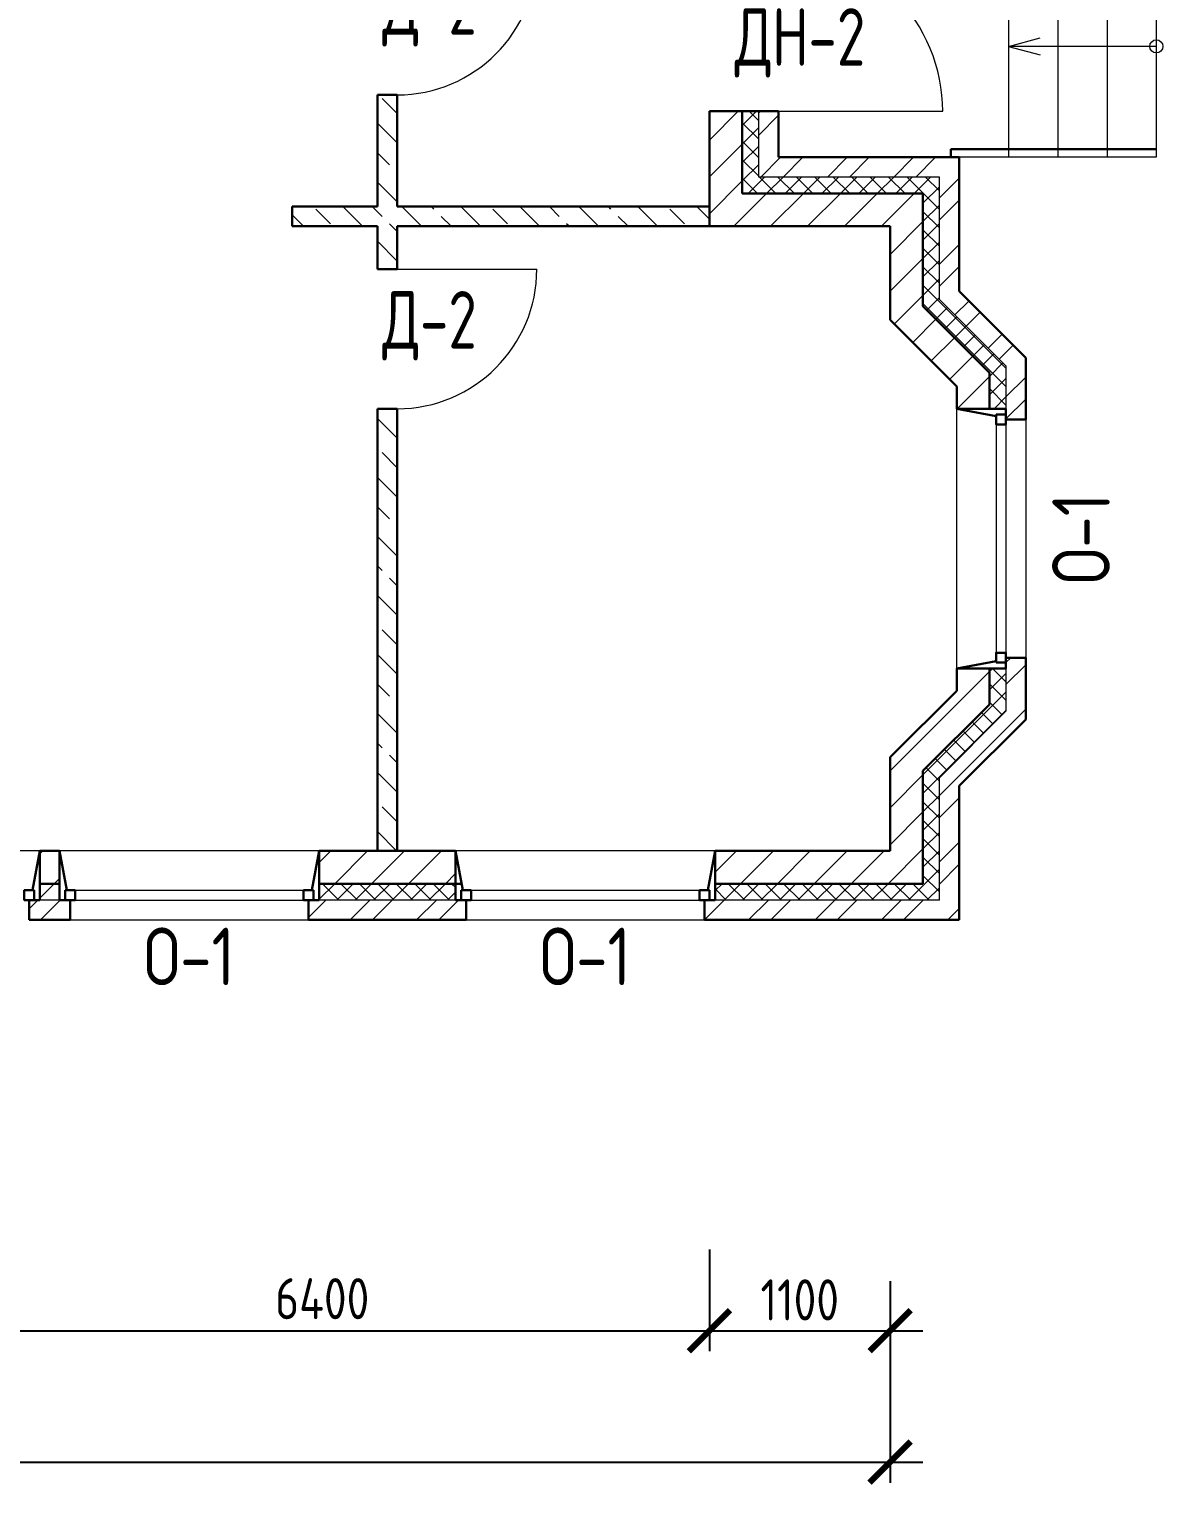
# Model space of a CAD drawing. Header units: millimetres. Extents: x -56498 to 234605, y -296269 to -29969.
# Drawn here: x 89842 to 96742, y -228669 to -219810 of the extents above; entities that cross this region are included whole.
import ezdxf
from ezdxf.enums import TextEntityAlignment as Align

# ---------------------------------------------------------------- set-up
doc = ezdxf.new("R2010")
doc.units = ezdxf.units.MM
doc.header["$LTSCALE"] = 100
doc.header["$PDMODE"] = 35
for name, color, linetype, lineweight in [('0.3', 7, 'Continuous', 30), ('Примітки 0.09', 200, 'Continuous', 9), ('Розміри 0.09', 5, 'Continuous', 9), ('Тонкі 0.18', 142, 'Continuous', 18), ('Штрихування 0.09', 253, 'Continuous', 9)]:
    doc.layers.add(name, color=color, linetype=linetype, lineweight=lineweight)
doc.styles.add('GOST 2.304', font='CS_Gost2304.shx')
doc.styles.add('SPDS', font='SPDS.shx', dxfattribs={"width": 0.9})
doc.dimstyles.new('SPDS', dxfattribs={"dimscale": 100, "dimtxt": 2.5, "dimasz": 2.5, "dimexe": 1.25, "dimexo": 0.625, "dimtad": 1, "dimrnd": 0.001, "dimtxsty": 'GOST 2.304', "dimblk": 'ARCHTICK', "dimcen": 2.5, "dimdle": 2, "dimadec": 0, "dimazin": 2, "dimtfac": 0.75, "dimtmove": 1, "dimatfit": 3, "dimfxl": 0, "dimtolj": 1, "dimarcsym": 0})
pattern_1 = [(45, (-1000, -118800), (-112.2532, 112.2532), [])]
pattern_2 = [(45, (-1000, -118800), (-56.1266, 56.1266), []), (135, (-1000, -118800), (-56.1266, -56.1266), [])]
pattern_3 = [(45, (-1000, -118800), (-202.05576, 202.05576), []), (45, (-865.3, -118800), (-202.05576, 202.05576), [])]
pattern_4 = [(135, (-1000, -118800), (-179.6051, -179.6051), []), (135, (-1000, -118620.4), (-179.6051, -179.6051), [127, -63.5])]

# ---------------------------------------------------------------- blocks, each defined once
blk = doc.blocks.new('_ArchTick')
at = {"color": 0, "linetype": 'ByBlock', "const_width": 0.15}
blk.add_lwpolyline([(-0.5, -0.5), (0.5, 0.5)], dxfattribs=at)
blk = doc.blocks.new('*D341')
at = {"layer": 'Defpoints', "color": 0, "transparency": 16777216}
for p in [(93982.3, -227174.4), (87582.3, -227373.6), (93982.3, -227730.4)]:
    blk.add_point(p, dxfattribs=at)
at = {"layer": 'Розміри 0.09', "color": 0, "lineweight": -2, "transparency": 16777216}
for p, q in [((93982.3, -227236.9), (93982.3, -227855.4)), ((87582.3, -227436.1), (87582.3, -227855.4)), ((87382.3, -227730.4), (94182.3, -227730.4))]:
    blk.add_line(p, q, dxfattribs=at)
at = {"layer": 'Розміри 0.09', "color": 0, "lineweight": -2, "transparency": 16777216, "xscale": 250, "yscale": 250, "zscale": 250, "rotation": 180}
blk.add_blockref('_ArchTick', (87582.3, -227730.4), dxfattribs=at)
at = {"layer": 'Розміри 0.09', "color": 0, "lineweight": -2, "transparency": 16777216, "xscale": 250, "yscale": 250, "zscale": 250}
blk.add_blockref('_ArchTick', (93982.3, -227730.4), dxfattribs=at)
at = {"layer": 'Розміри 0.09', "color": 0, "transparency": 16777216, "insert": (91626, -227535.6), "char_height": 250, "attachment_point": 5, "style": 'GOST 2.304'}
blk.add_mtext('\\A1;6400', dxfattribs=at)
blk = doc.blocks.new('*D342')
at = {"layer": 'Defpoints', "color": 0, "transparency": 16777216}
for p in [(93982.3, -227174.4), (95082.3, -227365.6), (95082.3, -227730.4)]:
    blk.add_point(p, dxfattribs=at)
at = {"layer": 'Розміри 0.09', "color": 0, "lineweight": -2, "transparency": 16777216}
for p, q in [((93982.3, -227236.9), (93982.3, -227855.4)), ((95082.3, -227428.1), (95082.3, -227855.4)), ((93782.3, -227730.4), (95282.3, -227730.4))]:
    blk.add_line(p, q, dxfattribs=at)
at = {"layer": 'Розміри 0.09', "color": 0, "lineweight": -2, "transparency": 16777216, "xscale": 250, "yscale": 250, "zscale": 250, "rotation": 180}
blk.add_blockref('_ArchTick', (93982.3, -227730.4), dxfattribs=at)
at = {"layer": 'Розміри 0.09', "color": 0, "lineweight": -2, "transparency": 16777216, "xscale": 250, "yscale": 250, "zscale": 250}
blk.add_blockref('_ArchTick', (95082.3, -227730.4), dxfattribs=at)
at = {"layer": 'Розміри 0.09', "color": 0, "transparency": 16777216, "insert": (94532.3, -227542.9), "char_height": 250, "attachment_point": 5, "style": 'GOST 2.304'}
blk.add_mtext('\\A1;1100', dxfattribs=at)
blk = doc.blocks.new('*D343')
at = {"layer": 'Defpoints', "color": 0, "transparency": 16777216}
for p in [(74082.3, -227730.4), (95082.3, -227730.4), (95082.3, -228530.4)]:
    blk.add_point(p, dxfattribs=at)
at = {"layer": 'Розміри 0.09', "color": 0, "lineweight": -2, "transparency": 16777216}
for p, q in [((74082.3, -227792.9), (74082.3, -228655.4)), ((95082.3, -227792.9), (95082.3, -228655.4)), ((73882.3, -228530.4), (95282.3, -228530.4))]:
    blk.add_line(p, q, dxfattribs=at)
at = {"layer": 'Розміри 0.09', "color": 0, "lineweight": -2, "transparency": 16777216, "xscale": 250, "yscale": 250, "zscale": 250, "rotation": 180}
blk.add_blockref('_ArchTick', (74082.3, -228530.4), dxfattribs=at)
at = {"layer": 'Розміри 0.09', "color": 0, "lineweight": -2, "transparency": 16777216, "xscale": 250, "yscale": 250, "zscale": 250}
blk.add_blockref('_ArchTick', (95082.3, -228530.4), dxfattribs=at)
at = {"layer": 'Розміри 0.09', "color": 0, "transparency": 16777216, "insert": (83966.4, -228333.2), "char_height": 250, "attachment_point": 5, "style": 'GOST 2.304'}
blk.add_mtext('\\A1;21000', dxfattribs=at)

msp = doc.modelspace()

# ---------------------------------------------------------------- hatches: boundary and pattern name
at = {"layer": 'Штрихування 0.09'}
h = msp.add_hatch(dxfattribs=at)
h.set_pattern_fill('ANSI33', color=256, scale=40, angle=90, style=0)
h.set_pattern_definition(pattern_4)
h.paths.add_polyline_path([(93982.29, -220890.359), (92082.289, -220890.359), (92082.289, -220210.359), (91962.289, -220210.359), (91962.289, -220890.359), (91442.289, -220890.359), (91442.289, -221010.359), (91962.289, -221010.359), (91962.289, -221270.359), (92082.289, -221270.359), (92082.289, -221010.359), (93982.29, -221010.359)])
h = msp.add_hatch(dxfattribs=at)
h.set_pattern_fill('ANSI31', color=256, scale=50, style=0)
h.set_pattern_definition(pattern_1)
h.paths.add_polyline_path([(94182.29, -220310.359), (93982.29, -220310.359), (93982.29, -221010.359), (95082.29, -221010.359), (95082.29, -221579.366), (95487.284, -221984.368), (95487.284, -222120.359), (95687.284, -222120.359), (95687.284, -221901.526), (95282.29, -221496.524), (95282.29, -220810.359), (94182.29, -220810.359)])
h = msp.add_hatch(dxfattribs=at)
h.set_pattern_fill('ANSI37', color=256, scale=25, style=0)
h.set_pattern_definition(pattern_2)
h.paths.add_polyline_path([(94282.29, -220310.359), (94182.29, -220310.359), (94182.29, -220810.359), (95282.29, -220810.359), (95282.29, -221496.524), (95687.284, -221901.526), (95687.284, -222120.359), (95787.284, -222120.359), (95787.284, -221860.104), (95382.29, -221455.102), (95382.29, -220710.359), (94282.29, -220710.359)])
h = msp.add_hatch(dxfattribs=at)
h.set_pattern_fill('ANSI32', color=256, scale=30, style=0)
h.set_pattern_definition(pattern_3)
h.paths.add_polyline_path([(94402.29, -220310.359), (94282.29, -220310.359), (94282.29, -220710.359), (95382.29, -220710.359), (95382.29, -221455.102), (95787.284, -221860.104), (95787.284, -222185.359), (95907.284, -222185.359), (95907.284, -221810.399), (95502.29, -221405.397), (95502.29, -220590.359), (94402.29, -220590.359)])
h = msp.add_hatch(dxfattribs=at)
h.set_pattern_fill('ANSI33', color=256, scale=40, angle=90, style=0)
h.set_pattern_definition(pattern_4)
h.paths.add_polyline_path([(92082.289, -222120.359), (91962.289, -222120.359), (91962.289, -224810.359), (92082.289, -224810.359)])
h = msp.add_hatch(dxfattribs=at)
h.set_pattern_fill('ANSI32', color=256, scale=30, style=0)
h.set_pattern_definition(pattern_3)
h.paths.add_polyline_path([(95502.29, -224415.32), (95907.284, -224010.318), (95907.284, -223635.359), (95787.284, -223635.359), (95787.284, -223665.359), (95787.284, -223700.359), (95787.284, -223960.613), (95382.29, -224365.615), (95382.29, -225110.359), (94017.289, -225110.359), (93952.289, -225110.359), (93952.289, -225230.359), (95502.29, -225230.359)])
h = msp.add_hatch(dxfattribs=at)
h.set_pattern_fill('ANSI31', color=256, scale=50, style=0)
h.set_pattern_definition(pattern_1)
h.paths.add_polyline_path([(95282.29, -224324.194), (95687.284, -223919.192), (95687.284, -223700.359), (95487.284, -223700.359), (95487.284, -223836.351), (95082.29, -224241.353), (95082.29, -224810.359), (94017.289, -224810.359), (94017.289, -225010.359), (95282.29, -225010.359)])
h = msp.add_hatch(dxfattribs=at)
h.set_pattern_fill('ANSI37', color=256, scale=25, style=0)
h.set_pattern_definition(pattern_2)
h.paths.add_polyline_path([(95787.284, -223960.613), (95787.284, -223700.359), (95687.284, -223700.359), (95687.284, -223919.192), (95282.29, -224324.194), (95282.29, -225010.359), (94017.289, -225010.359), (94017.289, -225110.359), (95382.29, -225110.359), (95382.29, -224365.615)])
h = msp.add_hatch(dxfattribs=at)
h.set_pattern_fill('ANSI32', color=256, scale=30, style=0)
h.set_pattern_definition(pattern_3)
h.paths.add_polyline_path([(90092.292, -225110.359), (90062.292, -225110.359), (90027.292, -225110.359), (89842.29, -225110.359), (89842.29, -225230.359), (90092.292, -225230.359)])
h.paths.add_polyline_path([(90027.292, -225010.359), (89907.29, -225010.359), (89907.29, -225110.359), (90027.292, -225110.359)])
h.paths.add_polyline_path([(90027.292, -224810.359), (89907.29, -224810.359), (89907.29, -225010.359), (90027.292, -225010.359)])
h = msp.add_hatch(dxfattribs=at)
h.set_pattern_fill('ANSI31', color=256, scale=50, style=0)
h.set_pattern_definition(pattern_1)
h.paths.add_polyline_path([(92437.286, -224810.359), (91607.292, -224810.359), (91607.292, -225010.359), (92437.286, -225010.359)])
h = msp.add_hatch(dxfattribs=at)
h.set_pattern_fill('ANSI37', color=256, scale=25, style=0)
h.set_pattern_definition(pattern_2)
h.paths.add_polyline_path([(92437.286, -225010.359), (91607.292, -225010.359), (91607.292, -225110.359), (92437.286, -225110.359)])
h = msp.add_hatch(dxfattribs=at)
h.set_pattern_fill('ANSI32', color=256, scale=30, style=0)
h.set_pattern_definition(pattern_3)
h.paths.add_polyline_path([(92502.286, -225110.359), (92472.286, -225110.359), (92437.286, -225110.359), (91542.292, -225110.359), (91542.292, -225230.359), (92502.286, -225230.359)])

# ---------------------------------------------------------------- linework, layer by layer
at = {"layer": '0.3'}
for p, q in [((92082.289, -220210.359), (91962.289, -220210.359)), ((91962.289, -220890.359), (91962.289, -220210.359)), ((92082.289, -220890.359), (92082.289, -220210.359)), ((93982.29, -221010.359), (93982.29, -220310.359)), ((94402.29, -220310.359), (93982.29, -220310.359)), ((94182.29, -220810.359), (94182.29, -220310.359)), ((94402.29, -220590.359), (94402.29, -220310.359)), ((96702.29, -220540.359), (95452.29, -220540.359)), ((95452.29, -220540.359), (95452.29, -220590.359)), ((95502.29, -220590.359), (94402.29, -220590.359)), ((95502.29, -221405.397), (95502.29, -220590.359)), ((95282.29, -220810.359), (94182.29, -220810.359)), ((95282.29, -221496.524), (95282.29, -220810.359)), ((91962.289, -220890.359), (91442.289, -220890.359)), ((91442.289, -221010.359), (91442.289, -220890.359)), ((92082.289, -220890.359), (93982.29, -220890.359)), ((91962.289, -221010.359), (91442.289, -221010.359)), ((91962.289, -221270.359), (91962.289, -221010.359)), ((92082.289, -221010.359), (93982.29, -221010.359)), ((92082.289, -221270.359), (92082.289, -221010.359)), ((95082.29, -221010.359), (93982.29, -221010.359)), ((95082.29, -221579.366), (95082.29, -221010.359)), ((92082.289, -221270.359), (91962.289, -221270.359)), ((95502.29, -221405.397), (95907.284, -221810.399)), ((95282.29, -221496.524), (95687.284, -221901.526)), ((95082.29, -221579.366), (95487.284, -221984.368)), ((95907.284, -221810.399), (95907.284, -222185.359)), ((95487.284, -221984.368), (95487.284, -222120.359)), ((95687.284, -221901.526), (95687.284, -222120.359)), ((91962.289, -224810.359), (91962.289, -222120.359)), ((92082.289, -222120.359), (91962.289, -222120.359)), ((92082.289, -224810.359), (92082.289, -222120.359)), ((95487.284, -222120.359), (95787.284, -222120.359)), ((95727.284, -222165.359), (95487.284, -222120.359)), ((95787.284, -222120.359), (95787.284, -222185.359)), ((95907.284, -222185.359), (95787.284, -222185.359)), ((95727.284, -223655.359), (95487.284, -223700.359)), ((95907.284, -223635.359), (95787.284, -223635.359)), ((95787.284, -223700.359), (95787.284, -223635.359)), ((95907.284, -223635.359), (95907.284, -224010.318)), ((95487.284, -223700.359), (95487.284, -223836.351)), ((95487.284, -223700.359), (95787.284, -223700.359)), ((95687.284, -223700.359), (95687.284, -223919.192)), ((95487.284, -223836.351), (95082.29, -224241.353)), ((95687.284, -223919.192), (95282.29, -224324.194)), ((95907.284, -224010.318), (95502.29, -224415.32)), ((95082.29, -224810.359), (95082.29, -224241.353)), ((95282.29, -225010.359), (95282.29, -224324.194)), ((95502.29, -225230.359), (95502.29, -224415.32)), ((89862.29, -225050.359), (89907.29, -224810.359)), ((90027.292, -224810.359), (89907.29, -224810.359)), ((89907.29, -224810.359), (89907.29, -225110.359)), ((90027.292, -224810.359), (90027.292, -225110.359)), ((90072.292, -225050.359), (90027.292, -224810.359)), ((91562.292, -225050.359), (91607.292, -224810.359)), ((92437.286, -224810.359), (91607.292, -224810.359)), ((91607.292, -224810.359), (91607.292, -225110.359)), ((92437.286, -224810.359), (92437.286, -225110.359)), ((92482.286, -225050.359), (92437.286, -224810.359)), ((93972.289, -225050.359), (94017.289, -224810.359)), ((95082.29, -224810.359), (94017.289, -224810.359)), ((94017.289, -224810.359), (94017.289, -225110.359)), ((90027.292, -225010.359), (89907.29, -225010.359)), ((92474.786, -225010.359), (91607.292, -225010.359)), ((95282.29, -225010.359), (94017.289, -225010.359)), ((89842.29, -225230.359), (89842.29, -225110.359)), ((89907.29, -225110.359), (89842.29, -225110.359)), ((90027.292, -225110.359), (90092.292, -225110.359)), ((90092.292, -225230.359), (90092.292, -225110.359)), ((91542.292, -225230.359), (91542.292, -225110.359)), ((91607.292, -225110.359), (91542.292, -225110.359)), ((92437.286, -225110.359), (92502.286, -225110.359)), ((92502.286, -225230.359), (92502.286, -225110.359)), ((93952.289, -225230.359), (93952.289, -225110.359)), ((94017.289, -225110.359), (93952.289, -225110.359)), ((90092.292, -225230.359), (89842.29, -225230.359)), ((92502.286, -225230.359), (91542.292, -225230.359)), ((95502.29, -225230.359), (93952.289, -225230.359))]:
    msp.add_line(p, q, dxfattribs=at)
for points in [[(95727.284, -222155.359), (95787.284, -222155.359), (95787.284, -222215.359), (95727.284, -222215.359)], [(95727.284, -223665.359), (95787.284, -223665.359), (95787.284, -223605.359), (95727.284, -223605.359)], [(89872.29, -225050.359), (89872.29, -225110.359), (89812.29, -225110.359), (89812.29, -225050.359)], [(90062.292, -225050.359), (90062.292, -225110.359), (90122.292, -225110.359), (90122.292, -225050.359)], [(91572.292, -225050.359), (91572.292, -225110.359), (91512.292, -225110.359), (91512.292, -225050.359)], [(92472.286, -225050.359), (92472.286, -225110.359), (92532.286, -225110.359), (92532.286, -225050.359)], [(93982.289, -225050.359), (93982.289, -225110.359), (93922.289, -225110.359), (93922.289, -225050.359)]]:
    msp.add_lwpolyline(points, close=True, dxfattribs=at)
at = {"layer": 'Тонкі 0.18'}
for p, q in [((95802.29, -219240.359), (95802.29, -220590.359)), ((96102.29, -219240.359), (96102.29, -220590.359)), ((96402.29, -219240.359), (96402.29, -220590.359)), ((96702.29, -219240.359), (96702.29, -220590.359)), ((95802.29, -219915.359), (95995.476, -219863.595)), ((96702.29, -219915.359), (95802.29, -219915.359)), ((95802.29, -219915.359), (95995.476, -219967.122)), ((94282.29, -220710.359), (94282.29, -220310.359)), ((96702.29, -220590.359), (95502.29, -220590.359)), ((95382.29, -220710.359), (94282.29, -220710.359)), ((95382.29, -221455.102), (95382.29, -220710.359)), ((92082.289, -221270.359), (92932.289, -221270.359)), ((95382.29, -221455.102), (95787.284, -221860.104)), ((95787.284, -221860.104), (95787.284, -222120.359)), ((95487.284, -223700.359), (95487.284, -222120.359)), ((95727.284, -222215.359), (95727.284, -223605.359)), ((95787.284, -222215.359), (95787.284, -223605.359)), ((95907.284, -222185.359), (95907.284, -223635.359)), ((95787.284, -223700.359), (95787.284, -223960.613)), ((95787.284, -223960.613), (95382.29, -224365.615)), ((95382.29, -225110.359), (95382.29, -224365.615)), ((89907.29, -224810.359), (88327.29, -224810.359)), ((91607.292, -224810.359), (90027.292, -224810.359)), ((94017.289, -224810.359), (92437.286, -224810.359)), ((90122.292, -225050.359), (91512.292, -225050.359)), ((92532.286, -225050.359), (93922.289, -225050.359)), ((90092.292, -225110.359), (89842.29, -225110.359)), ((90122.292, -225110.359), (91512.292, -225110.359)), ((92497.29, -225110.359), (91542.292, -225110.359)), ((92532.286, -225110.359), (93922.289, -225110.359)), ((95382.29, -225110.359), (94017.289, -225110.359)), ((90092.292, -225230.359), (91542.292, -225230.359)), ((92502.286, -225230.359), (93952.289, -225230.359))]:
    msp.add_line(p, q, dxfattribs=at)
at = {"layer": 'Тонкі 0.18', "ltscale": 0.5}
msp.add_line((94402.29, -220310.359), (95402.29, -220310.359), dxfattribs=at)
at = {"layer": 'Тонкі 0.18'}
msp.add_circle((96702.29, -219915.359), 40, dxfattribs=at)
at = {"layer": 'Тонкі 0.18', "ltscale": 0.5}
msp.add_arc((94402.29, -220310.359), 1000, 0, 90.0633938, dxfattribs=at)
at = {"layer": 'Тонкі 0.18'}
for centre in [(92082.289, -219360.359), (92082.289, -221270.359)]:
    msp.add_arc(centre, 850, 270, 0, dxfattribs=at)

# ---------------------------------------------------------------- texts
at = {"layer": 'Примітки 0.09', "style": 'SPDS', "width": 0.9}
for s, p in [('Д-2', (92279.536, -219844.278)), ('ДH-2', (94533.884, -220033.01)), ('Д-2', (92279.536, -221754.278))]:
    msp.add_text(s, height=350, dxfattribs=at).set_placement(p, align=Align.CENTER)
at = {"layer": 'Примітки 0.09', "style": 'SPDS'}
msp.add_text('О-1', height=350, rotation=90, dxfattribs=at).set_placement((96419.262, -222910.359), align=Align.CENTER)
for p in [(90817.292, -225628.069), (93227.288, -225628.069)]:
    msp.add_text('О-1', height=350, dxfattribs=at).set_placement(p, align=Align.CENTER)

# ---------------------------------------------------------------- dimensions: what is measured, and where the dimension line sits
at = {"layer": 'Розміри 0.09'}
for base, p1, p2, picture, middle in [((93982.29, -227730.359), (87582.29, -227373.62), (93982.29, -227174.421), '*D341', (91626.049, -227730.359)), ((95082.29, -228530.359), (74082.29, -227730.359), (95082.29, -227730.359), '*D343', (83966.415, -228530.359))]:
    dim = msp.add_linear_dim(base=base, p1=p1, p2=p2, dimstyle='SPDS', override={"dimlfac": 1, "dimtxsty": 'GOST 2.304', "dimblk1": 'ArchTick', "dimblk2": 'ArchTick', "dimsah": 1, "dimtolj": 1}, dxfattribs=at)
    dim.commit()
    dim.dimension.update_dxf_attribs({"geometry": picture, "text_midpoint": middle, "dimtype": 160})
dim = msp.add_linear_dim(base=(95082.29, -227730.359), p1=(93982.29, -227174.421), p2=(95082.29, -227365.635), dimstyle='SPDS', override={"dimlfac": 1, "dimtxsty": 'GOST 2.304', "dimblk1": 'ArchTick', "dimblk2": 'ArchTick', "dimsah": 1, "dimtolj": 1}, dxfattribs=at)
dim.commit()
dim.dimension.update_dxf_attribs({"geometry": '*D342', "text_midpoint": (94532.29, -227542.859)})

doc.saveas('drawing.dxf')
